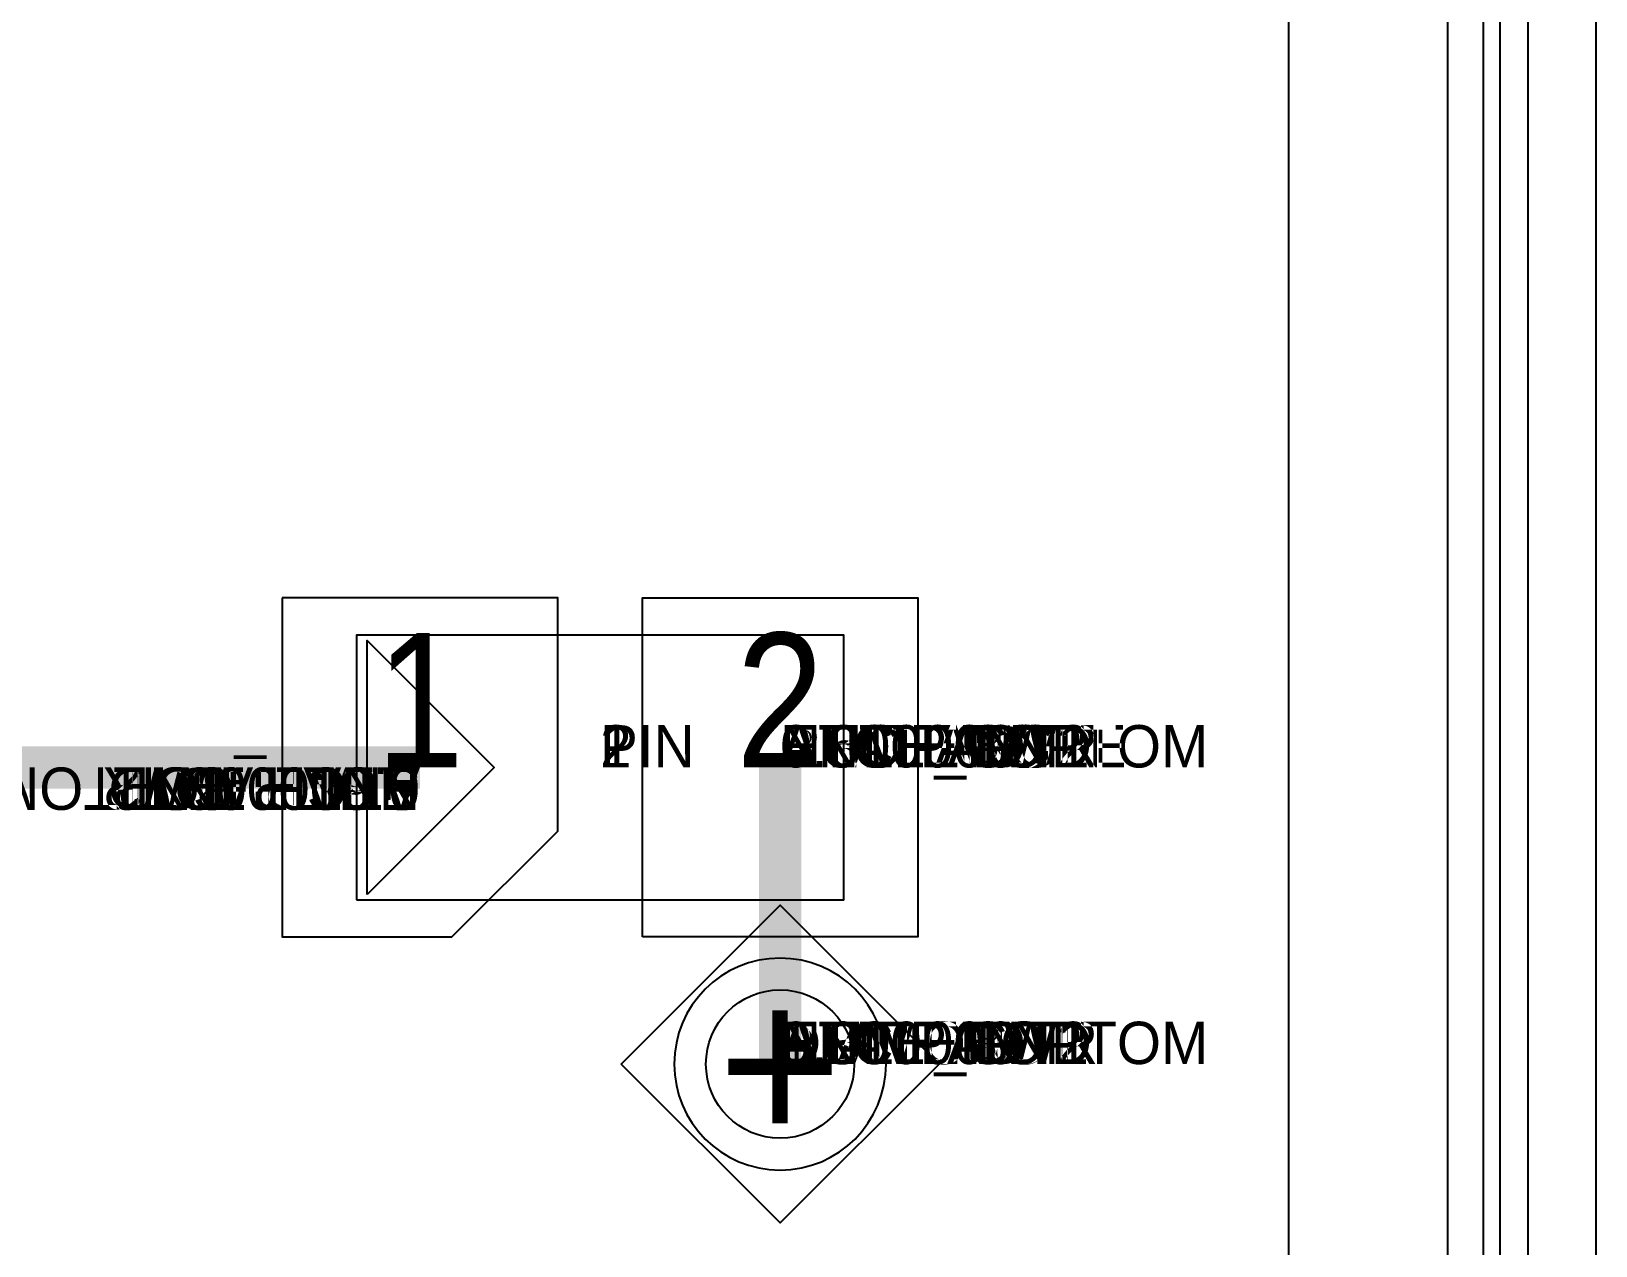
# Model space of a CAD drawing. Extents: x 0 to 323, y 0 to 320.
# Drawn here: x 182.81 to 190.2, y 101.74 to 107.47 of the extents above; entities that cross this region are included whole.
import ezdxf
from ezdxf.enums import TextEntityAlignment as Align

# ---------------------------------------------------------------- set-up
doc = ezdxf.new("R2010")
doc.units = 0
doc.header["$MEASUREMENT"] = 0
doc.layers.get('0').update_dxf_attribs({"linetype": 'CONTINUOUS'})
for name, color, linetype in [('BOARD_GEOMETRY_OUTLINE', 1, 'CONTINUOUS'), ('CDN_FIGURES', 7, 'CONTINUOUS'), ('ETCH_BOTTOM', 7, 'CONTINUOUS'), ('ETCH_GND', 3, 'CONTINUOUS'), ('ETCH_INT1', 4, 'CONTINUOUS'), ('ETCH_INT2', 5, 'CONTINUOUS'), ('ETCH_PWR', 6, 'CONTINUOUS'), ('ETCH_TOP', 2, 'CONTINUOUS'), ('MANUFACTURING_NCLEGEND-1-6', 8, 'CONTINUOUS'), ('PACKAGE_GEOMETRY_ASSEMBLY_TOP', 11, 'CONTINUOUS'), ('PACKAGE_GEOMETRY_PIN_NUMBER', 9, 'CONTINUOUS')]:
    doc.layers.add(name, color=color, linetype=linetype)

# ---------------------------------------------------------------- blocks, each defined once
blk = doc.blocks.new('PAD_INFO')
for tag in ['SHAPE_TYPE', 'PAD_HEIGHT', 'PAD_LAYER', 'PAD_TYPE', 'PAD_WIDTH']:
    blk.add_attdef(tag, (0, 0), '', height=0.2)
at = {"flags": 2}
blk.add_attdef('CDN_TYPE', (0, 0), '', height=0.2, dxfattribs=at)
blk = doc.blocks.new('DRILL_INFO')
at = {"flags": 2}
blk.add_attdef('CDN_TYPE', (0, 0), '', height=0.2, dxfattribs=at)
for tag in ['FSHAPE', 'FCHAR', 'DRILL_HEIGHT', 'DIAMETER', 'PLATED', 'DRILL_WIDTH']:
    blk.add_attdef(tag, (0, 0), '', height=0.2)
blk = doc.blocks.new('VIA0700X0300')
at = {"layer": 'ETCH_BOTTOM'}
blk.add_circle((0, 0), 0.35, dxfattribs=at)
at = {"layer": 'ETCH_GND'}
blk.add_circle((0, 0), 0.35, dxfattribs=at)
at = {"layer": 'ETCH_INT1'}
blk.add_circle((0, 0), 0.35, dxfattribs=at)
at = {"layer": 'ETCH_INT2'}
blk.add_circle((0, 0), 0.35, dxfattribs=at)
at = {"layer": 'ETCH_PWR'}
blk.add_circle((0, 0), 0.35, dxfattribs=at)
at = {"layer": 'ETCH_TOP'}
blk.add_circle((0, 0), 0.35, dxfattribs=at)
ref = blk.add_blockref('PAD_INFO', (0, 0))
ref.add_attrib('PAD_LAYER', 'ETCH_TOP', (0, 0), dxfattribs={"height": 0.2})
ref.add_attrib('SHAPE_TYPE', 'NULL', (0, 0), dxfattribs={"height": 0.2})
ref.add_attrib('PAD_TYPE', 'ANTIPAD', (0, 0), dxfattribs={"height": 0.2})
ref.add_attrib('PAD_WIDTH', '0.000000', (0, 0), dxfattribs={"height": 0.2})
ref.add_attrib('PAD_HEIGHT', '0.000000', (0, 0), dxfattribs={"height": 0.2})
ref = blk.add_blockref('PAD_INFO', (0, 0))
ref.add_attrib('PAD_LAYER', 'ETCH_GND', (0, 0), dxfattribs={"height": 0.2})
ref.add_attrib('SHAPE_TYPE', 'NULL', (0, 0), dxfattribs={"height": 0.2})
ref.add_attrib('PAD_TYPE', 'ANTIPAD', (0, 0), dxfattribs={"height": 0.2})
ref.add_attrib('PAD_WIDTH', '0.000000', (0, 0), dxfattribs={"height": 0.2})
ref.add_attrib('PAD_HEIGHT', '0.000000', (0, 0), dxfattribs={"height": 0.2})
ref = blk.add_blockref('PAD_INFO', (0, 0))
ref.add_attrib('PAD_LAYER', 'ETCH_INT1', (0, 0), dxfattribs={"height": 0.2})
ref.add_attrib('SHAPE_TYPE', 'NULL', (0, 0), dxfattribs={"height": 0.2})
ref.add_attrib('PAD_TYPE', 'ANTIPAD', (0, 0), dxfattribs={"height": 0.2})
ref.add_attrib('PAD_WIDTH', '0.000000', (0, 0), dxfattribs={"height": 0.2})
ref.add_attrib('PAD_HEIGHT', '0.000000', (0, 0), dxfattribs={"height": 0.2})
ref = blk.add_blockref('PAD_INFO', (0, 0))
ref.add_attrib('PAD_LAYER', 'ETCH_INT2', (0, 0), dxfattribs={"height": 0.2})
ref.add_attrib('SHAPE_TYPE', 'NULL', (0, 0), dxfattribs={"height": 0.2})
ref.add_attrib('PAD_TYPE', 'ANTIPAD', (0, 0), dxfattribs={"height": 0.2})
ref.add_attrib('PAD_WIDTH', '0.000000', (0, 0), dxfattribs={"height": 0.2})
ref.add_attrib('PAD_HEIGHT', '0.000000', (0, 0), dxfattribs={"height": 0.2})
ref = blk.add_blockref('PAD_INFO', (0, 0))
ref.add_attrib('PAD_LAYER', 'ETCH_PWR', (0, 0), dxfattribs={"height": 0.2})
ref.add_attrib('SHAPE_TYPE', 'NULL', (0, 0), dxfattribs={"height": 0.2})
ref.add_attrib('PAD_TYPE', 'ANTIPAD', (0, 0), dxfattribs={"height": 0.2})
ref.add_attrib('PAD_WIDTH', '0.000000', (0, 0), dxfattribs={"height": 0.2})
ref.add_attrib('PAD_HEIGHT', '0.000000', (0, 0), dxfattribs={"height": 0.2})
ref = blk.add_blockref('PAD_INFO', (0, 0))
ref.add_attrib('PAD_LAYER', 'ETCH_BOTTOM', (0, 0), dxfattribs={"height": 0.2})
ref.add_attrib('SHAPE_TYPE', 'NULL', (0, 0), dxfattribs={"height": 0.2})
ref.add_attrib('PAD_TYPE', 'ANTIPAD', (0, 0), dxfattribs={"height": 0.2})
ref.add_attrib('PAD_WIDTH', '0.000000', (0, 0), dxfattribs={"height": 0.2})
ref.add_attrib('PAD_HEIGHT', '0.000000', (0, 0), dxfattribs={"height": 0.2})
ref = blk.add_blockref('PAD_INFO', (0, 0))
ref.add_attrib('PAD_LAYER', 'ETCH_TOP', (0, 0), dxfattribs={"height": 0.2})
ref.add_attrib('SHAPE_TYPE', 'NULL', (0, 0), dxfattribs={"height": 0.2})
ref.add_attrib('PAD_TYPE', 'THERMAL', (0, 0), dxfattribs={"height": 0.2})
ref.add_attrib('PAD_WIDTH', '0.000000', (0, 0), dxfattribs={"height": 0.2})
ref.add_attrib('PAD_HEIGHT', '0.000000', (0, 0), dxfattribs={"height": 0.2})
ref = blk.add_blockref('PAD_INFO', (0, 0))
ref.add_attrib('PAD_LAYER', 'ETCH_GND', (0, 0), dxfattribs={"height": 0.2})
ref.add_attrib('SHAPE_TYPE', 'NULL', (0, 0), dxfattribs={"height": 0.2})
ref.add_attrib('PAD_TYPE', 'THERMAL', (0, 0), dxfattribs={"height": 0.2})
ref.add_attrib('PAD_WIDTH', '0.000000', (0, 0), dxfattribs={"height": 0.2})
ref.add_attrib('PAD_HEIGHT', '0.000000', (0, 0), dxfattribs={"height": 0.2})
ref = blk.add_blockref('PAD_INFO', (0, 0))
ref.add_attrib('PAD_LAYER', 'ETCH_INT1', (0, 0), dxfattribs={"height": 0.2})
ref.add_attrib('SHAPE_TYPE', 'NULL', (0, 0), dxfattribs={"height": 0.2})
ref.add_attrib('PAD_TYPE', 'THERMAL', (0, 0), dxfattribs={"height": 0.2})
ref.add_attrib('PAD_WIDTH', '0.000000', (0, 0), dxfattribs={"height": 0.2})
ref.add_attrib('PAD_HEIGHT', '0.000000', (0, 0), dxfattribs={"height": 0.2})
ref = blk.add_blockref('PAD_INFO', (0, 0))
ref.add_attrib('PAD_LAYER', 'ETCH_INT2', (0, 0), dxfattribs={"height": 0.2})
ref.add_attrib('SHAPE_TYPE', 'NULL', (0, 0), dxfattribs={"height": 0.2})
ref.add_attrib('PAD_TYPE', 'THERMAL', (0, 0), dxfattribs={"height": 0.2})
ref.add_attrib('PAD_WIDTH', '0.000000', (0, 0), dxfattribs={"height": 0.2})
ref.add_attrib('PAD_HEIGHT', '0.000000', (0, 0), dxfattribs={"height": 0.2})
ref = blk.add_blockref('PAD_INFO', (0, 0))
ref.add_attrib('PAD_LAYER', 'ETCH_PWR', (0, 0), dxfattribs={"height": 0.2})
ref.add_attrib('SHAPE_TYPE', 'NULL', (0, 0), dxfattribs={"height": 0.2})
ref.add_attrib('PAD_TYPE', 'THERMAL', (0, 0), dxfattribs={"height": 0.2})
ref.add_attrib('PAD_WIDTH', '0.000000', (0, 0), dxfattribs={"height": 0.2})
ref.add_attrib('PAD_HEIGHT', '0.000000', (0, 0), dxfattribs={"height": 0.2})
ref = blk.add_blockref('PAD_INFO', (0, 0))
ref.add_attrib('PAD_LAYER', 'ETCH_BOTTOM', (0, 0), dxfattribs={"height": 0.2})
ref.add_attrib('SHAPE_TYPE', 'NULL', (0, 0), dxfattribs={"height": 0.2})
ref.add_attrib('PAD_TYPE', 'THERMAL', (0, 0), dxfattribs={"height": 0.2})
ref.add_attrib('PAD_WIDTH', '0.000000', (0, 0), dxfattribs={"height": 0.2})
ref.add_attrib('PAD_HEIGHT', '0.000000', (0, 0), dxfattribs={"height": 0.2})
ref = blk.add_blockref('PAD_INFO', (0, 0))
ref.add_attrib('PAD_LAYER', 'ETCH_TOP', (0, 0), dxfattribs={"height": 0.2})
ref.add_attrib('SHAPE_TYPE', 'CIRCLE', (0, 0), dxfattribs={"height": 0.2})
ref.add_attrib('PAD_TYPE', 'REGULAR', (0, 0), dxfattribs={"height": 0.2})
ref.add_attrib('PAD_WIDTH', '0.700000', (0, 0), dxfattribs={"height": 0.2})
ref.add_attrib('PAD_HEIGHT', '0.700000', (0, 0), dxfattribs={"height": 0.2})
ref = blk.add_blockref('PAD_INFO', (0, 0))
ref.add_attrib('PAD_LAYER', 'ETCH_GND', (0, 0), dxfattribs={"height": 0.2})
ref.add_attrib('SHAPE_TYPE', 'CIRCLE', (0, 0), dxfattribs={"height": 0.2})
ref.add_attrib('PAD_TYPE', 'REGULAR', (0, 0), dxfattribs={"height": 0.2})
ref.add_attrib('PAD_WIDTH', '0.700000', (0, 0), dxfattribs={"height": 0.2})
ref.add_attrib('PAD_HEIGHT', '0.700000', (0, 0), dxfattribs={"height": 0.2})
ref = blk.add_blockref('PAD_INFO', (0, 0))
ref.add_attrib('PAD_LAYER', 'ETCH_INT1', (0, 0), dxfattribs={"height": 0.2})
ref.add_attrib('SHAPE_TYPE', 'CIRCLE', (0, 0), dxfattribs={"height": 0.2})
ref.add_attrib('PAD_TYPE', 'REGULAR', (0, 0), dxfattribs={"height": 0.2})
ref.add_attrib('PAD_WIDTH', '0.700000', (0, 0), dxfattribs={"height": 0.2})
ref.add_attrib('PAD_HEIGHT', '0.700000', (0, 0), dxfattribs={"height": 0.2})
ref = blk.add_blockref('PAD_INFO', (0, 0))
ref.add_attrib('PAD_LAYER', 'ETCH_INT2', (0, 0), dxfattribs={"height": 0.2})
ref.add_attrib('SHAPE_TYPE', 'CIRCLE', (0, 0), dxfattribs={"height": 0.2})
ref.add_attrib('PAD_TYPE', 'REGULAR', (0, 0), dxfattribs={"height": 0.2})
ref.add_attrib('PAD_WIDTH', '0.700000', (0, 0), dxfattribs={"height": 0.2})
ref.add_attrib('PAD_HEIGHT', '0.700000', (0, 0), dxfattribs={"height": 0.2})
ref = blk.add_blockref('PAD_INFO', (0, 0))
ref.add_attrib('PAD_LAYER', 'ETCH_PWR', (0, 0), dxfattribs={"height": 0.2})
ref.add_attrib('SHAPE_TYPE', 'CIRCLE', (0, 0), dxfattribs={"height": 0.2})
ref.add_attrib('PAD_TYPE', 'REGULAR', (0, 0), dxfattribs={"height": 0.2})
ref.add_attrib('PAD_WIDTH', '0.700000', (0, 0), dxfattribs={"height": 0.2})
ref.add_attrib('PAD_HEIGHT', '0.700000', (0, 0), dxfattribs={"height": 0.2})
ref = blk.add_blockref('PAD_INFO', (0, 0))
ref.add_attrib('PAD_LAYER', 'ETCH_BOTTOM', (0, 0), dxfattribs={"height": 0.2})
ref.add_attrib('SHAPE_TYPE', 'CIRCLE', (0, 0), dxfattribs={"height": 0.2})
ref.add_attrib('PAD_TYPE', 'REGULAR', (0, 0), dxfattribs={"height": 0.2})
ref.add_attrib('PAD_WIDTH', '0.700000', (0, 0), dxfattribs={"height": 0.2})
ref.add_attrib('PAD_HEIGHT', '0.700000', (0, 0), dxfattribs={"height": 0.2})
ref = blk.add_blockref('DRILL_INFO', (0, 0))
ref.add_attrib('DIAMETER', '0.300000', (0, 0), dxfattribs={"height": 0.2})
ref.add_attrib('PLATED', 'PLATED', (0, 0), dxfattribs={"height": 0.2})
ref.add_attrib('FSHAPE', 'DIAMOND', (0, 0), dxfattribs={"height": 0.2})
ref.add_attrib('FCHAR', '+', (0, 0), dxfattribs={"height": 0.2})
ref.add_attrib('DRILL_WIDTH', '1.500000', (0, 0), dxfattribs={"height": 0.2})
ref.add_attrib('DRILL_HEIGHT', '1.500000', (0, 0), dxfattribs={"height": 0.2})
for tag in ['CDN_TYPE', 'PIN']:
    blk.add_attdef(tag, (0, 0), '', height=0.2)
at = {"flags": 2}
for tag in ['PSTKNAME', 'BBV']:
    blk.add_attdef(tag, (0, 0), '', height=0.2, dxfattribs=at)
blk = doc.blocks.new('FIGURE_DIAMOND')
at = {"layer": 'CDN_FIGURES'}
blk.add_lwpolyline([(-0.5, 0), (0, 0.5), (0.5, 0), (0, -0.5)], close=True, dxfattribs=at)
blk = doc.blocks.new('RC1300X1600TS')
at = {"layer": 'ETCH_TOP'}
blk.add_lwpolyline([(-0.65, -0.8), (-0.65, 0.8), (0.65, 0.8), (0.65, -0.8)], close=True, dxfattribs=at)
ref = blk.add_blockref('PAD_INFO', (0, 0))
ref.add_attrib('PAD_LAYER', 'ETCH_TOP', (0, 0), dxfattribs={"height": 0.2})
ref.add_attrib('SHAPE_TYPE', 'NULL', (0, 0), dxfattribs={"height": 0.2})
ref.add_attrib('PAD_TYPE', 'ANTIPAD', (0, 0), dxfattribs={"height": 0.2})
ref.add_attrib('PAD_WIDTH', '0.000000', (0, 0), dxfattribs={"height": 0.2})
ref.add_attrib('PAD_HEIGHT', '0.000000', (0, 0), dxfattribs={"height": 0.2})
ref = blk.add_blockref('PAD_INFO', (0, 0))
ref.add_attrib('PAD_LAYER', 'ETCH_GND', (0, 0), dxfattribs={"height": 0.2})
ref.add_attrib('SHAPE_TYPE', 'NULL', (0, 0), dxfattribs={"height": 0.2})
ref.add_attrib('PAD_TYPE', 'ANTIPAD', (0, 0), dxfattribs={"height": 0.2})
ref.add_attrib('PAD_WIDTH', '0.000000', (0, 0), dxfattribs={"height": 0.2})
ref.add_attrib('PAD_HEIGHT', '0.000000', (0, 0), dxfattribs={"height": 0.2})
ref = blk.add_blockref('PAD_INFO', (0, 0))
ref.add_attrib('PAD_LAYER', 'ETCH_INT1', (0, 0), dxfattribs={"height": 0.2})
ref.add_attrib('SHAPE_TYPE', 'NULL', (0, 0), dxfattribs={"height": 0.2})
ref.add_attrib('PAD_TYPE', 'ANTIPAD', (0, 0), dxfattribs={"height": 0.2})
ref.add_attrib('PAD_WIDTH', '0.000000', (0, 0), dxfattribs={"height": 0.2})
ref.add_attrib('PAD_HEIGHT', '0.000000', (0, 0), dxfattribs={"height": 0.2})
ref = blk.add_blockref('PAD_INFO', (0, 0))
ref.add_attrib('PAD_LAYER', 'ETCH_INT2', (0, 0), dxfattribs={"height": 0.2})
ref.add_attrib('SHAPE_TYPE', 'NULL', (0, 0), dxfattribs={"height": 0.2})
ref.add_attrib('PAD_TYPE', 'ANTIPAD', (0, 0), dxfattribs={"height": 0.2})
ref.add_attrib('PAD_WIDTH', '0.000000', (0, 0), dxfattribs={"height": 0.2})
ref.add_attrib('PAD_HEIGHT', '0.000000', (0, 0), dxfattribs={"height": 0.2})
ref = blk.add_blockref('PAD_INFO', (0, 0))
ref.add_attrib('PAD_LAYER', 'ETCH_PWR', (0, 0), dxfattribs={"height": 0.2})
ref.add_attrib('SHAPE_TYPE', 'NULL', (0, 0), dxfattribs={"height": 0.2})
ref.add_attrib('PAD_TYPE', 'ANTIPAD', (0, 0), dxfattribs={"height": 0.2})
ref.add_attrib('PAD_WIDTH', '0.000000', (0, 0), dxfattribs={"height": 0.2})
ref.add_attrib('PAD_HEIGHT', '0.000000', (0, 0), dxfattribs={"height": 0.2})
ref = blk.add_blockref('PAD_INFO', (0, 0))
ref.add_attrib('PAD_LAYER', 'ETCH_BOTTOM', (0, 0), dxfattribs={"height": 0.2})
ref.add_attrib('SHAPE_TYPE', 'NULL', (0, 0), dxfattribs={"height": 0.2})
ref.add_attrib('PAD_TYPE', 'ANTIPAD', (0, 0), dxfattribs={"height": 0.2})
ref.add_attrib('PAD_WIDTH', '0.000000', (0, 0), dxfattribs={"height": 0.2})
ref.add_attrib('PAD_HEIGHT', '0.000000', (0, 0), dxfattribs={"height": 0.2})
ref = blk.add_blockref('PAD_INFO', (0, 0))
ref.add_attrib('PAD_LAYER', 'ETCH_TOP', (0, 0), dxfattribs={"height": 0.2})
ref.add_attrib('SHAPE_TYPE', 'NULL', (0, 0), dxfattribs={"height": 0.2})
ref.add_attrib('PAD_TYPE', 'THERMAL', (0, 0), dxfattribs={"height": 0.2})
ref.add_attrib('PAD_WIDTH', '0.000000', (0, 0), dxfattribs={"height": 0.2})
ref.add_attrib('PAD_HEIGHT', '0.000000', (0, 0), dxfattribs={"height": 0.2})
ref = blk.add_blockref('PAD_INFO', (0, 0))
ref.add_attrib('PAD_LAYER', 'ETCH_GND', (0, 0), dxfattribs={"height": 0.2})
ref.add_attrib('SHAPE_TYPE', 'NULL', (0, 0), dxfattribs={"height": 0.2})
ref.add_attrib('PAD_TYPE', 'THERMAL', (0, 0), dxfattribs={"height": 0.2})
ref.add_attrib('PAD_WIDTH', '0.000000', (0, 0), dxfattribs={"height": 0.2})
ref.add_attrib('PAD_HEIGHT', '0.000000', (0, 0), dxfattribs={"height": 0.2})
ref = blk.add_blockref('PAD_INFO', (0, 0))
ref.add_attrib('PAD_LAYER', 'ETCH_INT1', (0, 0), dxfattribs={"height": 0.2})
ref.add_attrib('SHAPE_TYPE', 'NULL', (0, 0), dxfattribs={"height": 0.2})
ref.add_attrib('PAD_TYPE', 'THERMAL', (0, 0), dxfattribs={"height": 0.2})
ref.add_attrib('PAD_WIDTH', '0.000000', (0, 0), dxfattribs={"height": 0.2})
ref.add_attrib('PAD_HEIGHT', '0.000000', (0, 0), dxfattribs={"height": 0.2})
ref = blk.add_blockref('PAD_INFO', (0, 0))
ref.add_attrib('PAD_LAYER', 'ETCH_INT2', (0, 0), dxfattribs={"height": 0.2})
ref.add_attrib('SHAPE_TYPE', 'NULL', (0, 0), dxfattribs={"height": 0.2})
ref.add_attrib('PAD_TYPE', 'THERMAL', (0, 0), dxfattribs={"height": 0.2})
ref.add_attrib('PAD_WIDTH', '0.000000', (0, 0), dxfattribs={"height": 0.2})
ref.add_attrib('PAD_HEIGHT', '0.000000', (0, 0), dxfattribs={"height": 0.2})
ref = blk.add_blockref('PAD_INFO', (0, 0))
ref.add_attrib('PAD_LAYER', 'ETCH_PWR', (0, 0), dxfattribs={"height": 0.2})
ref.add_attrib('SHAPE_TYPE', 'NULL', (0, 0), dxfattribs={"height": 0.2})
ref.add_attrib('PAD_TYPE', 'THERMAL', (0, 0), dxfattribs={"height": 0.2})
ref.add_attrib('PAD_WIDTH', '0.000000', (0, 0), dxfattribs={"height": 0.2})
ref.add_attrib('PAD_HEIGHT', '0.000000', (0, 0), dxfattribs={"height": 0.2})
ref = blk.add_blockref('PAD_INFO', (0, 0))
ref.add_attrib('PAD_LAYER', 'ETCH_BOTTOM', (0, 0), dxfattribs={"height": 0.2})
ref.add_attrib('SHAPE_TYPE', 'NULL', (0, 0), dxfattribs={"height": 0.2})
ref.add_attrib('PAD_TYPE', 'THERMAL', (0, 0), dxfattribs={"height": 0.2})
ref.add_attrib('PAD_WIDTH', '0.000000', (0, 0), dxfattribs={"height": 0.2})
ref.add_attrib('PAD_HEIGHT', '0.000000', (0, 0), dxfattribs={"height": 0.2})
ref = blk.add_blockref('PAD_INFO', (0, 0))
ref.add_attrib('PAD_LAYER', 'ETCH_GND', (0, 0), dxfattribs={"height": 0.2})
ref.add_attrib('SHAPE_TYPE', 'NULL', (0, 0), dxfattribs={"height": 0.2})
ref.add_attrib('PAD_TYPE', 'REGULAR', (0, 0), dxfattribs={"height": 0.2})
ref.add_attrib('PAD_WIDTH', '0.000000', (0, 0), dxfattribs={"height": 0.2})
ref.add_attrib('PAD_HEIGHT', '0.000000', (0, 0), dxfattribs={"height": 0.2})
ref = blk.add_blockref('PAD_INFO', (0, 0))
ref.add_attrib('PAD_LAYER', 'ETCH_INT1', (0, 0), dxfattribs={"height": 0.2})
ref.add_attrib('SHAPE_TYPE', 'NULL', (0, 0), dxfattribs={"height": 0.2})
ref.add_attrib('PAD_TYPE', 'REGULAR', (0, 0), dxfattribs={"height": 0.2})
ref.add_attrib('PAD_WIDTH', '0.000000', (0, 0), dxfattribs={"height": 0.2})
ref.add_attrib('PAD_HEIGHT', '0.000000', (0, 0), dxfattribs={"height": 0.2})
ref = blk.add_blockref('PAD_INFO', (0, 0))
ref.add_attrib('PAD_LAYER', 'ETCH_INT2', (0, 0), dxfattribs={"height": 0.2})
ref.add_attrib('SHAPE_TYPE', 'NULL', (0, 0), dxfattribs={"height": 0.2})
ref.add_attrib('PAD_TYPE', 'REGULAR', (0, 0), dxfattribs={"height": 0.2})
ref.add_attrib('PAD_WIDTH', '0.000000', (0, 0), dxfattribs={"height": 0.2})
ref.add_attrib('PAD_HEIGHT', '0.000000', (0, 0), dxfattribs={"height": 0.2})
ref = blk.add_blockref('PAD_INFO', (0, 0))
ref.add_attrib('PAD_LAYER', 'ETCH_PWR', (0, 0), dxfattribs={"height": 0.2})
ref.add_attrib('SHAPE_TYPE', 'NULL', (0, 0), dxfattribs={"height": 0.2})
ref.add_attrib('PAD_TYPE', 'REGULAR', (0, 0), dxfattribs={"height": 0.2})
ref.add_attrib('PAD_WIDTH', '0.000000', (0, 0), dxfattribs={"height": 0.2})
ref.add_attrib('PAD_HEIGHT', '0.000000', (0, 0), dxfattribs={"height": 0.2})
ref = blk.add_blockref('PAD_INFO', (0, 0))
ref.add_attrib('PAD_LAYER', 'ETCH_BOTTOM', (0, 0), dxfattribs={"height": 0.2})
ref.add_attrib('SHAPE_TYPE', 'NULL', (0, 0), dxfattribs={"height": 0.2})
ref.add_attrib('PAD_TYPE', 'REGULAR', (0, 0), dxfattribs={"height": 0.2})
ref.add_attrib('PAD_WIDTH', '0.000000', (0, 0), dxfattribs={"height": 0.2})
ref.add_attrib('PAD_HEIGHT', '0.000000', (0, 0), dxfattribs={"height": 0.2})
ref = blk.add_blockref('DRILL_INFO', (0, 0))
ref.add_attrib('DIAMETER', '0.000000', (0, 0), dxfattribs={"height": 0.2})
ref.add_attrib('PLATED', 'PLATED', (0, 0), dxfattribs={"height": 0.2})
ref.add_attrib('FSHAPE', 'NULL', (0, 0), dxfattribs={"height": 0.2})
ref.add_attrib('DRILL_WIDTH', '0.000000', (0, 0), dxfattribs={"height": 0.2})
ref.add_attrib('DRILL_HEIGHT', '0.000000', (0, 0), dxfattribs={"height": 0.2})
ref = blk.add_blockref('PAD_INFO', (0, 0))
ref.add_attrib('PAD_LAYER', 'ETCH_TOP', (0, 0), dxfattribs={"height": 0.2})
ref.add_attrib('SHAPE_TYPE', 'RECTANGLE', (0, 0), dxfattribs={"height": 0.2})
ref.add_attrib('PAD_TYPE', 'REGULAR', (0, 0), dxfattribs={"height": 0.2})
ref.add_attrib('PAD_WIDTH', '1.300000', (0, 0), dxfattribs={"height": 0.2})
ref.add_attrib('PAD_HEIGHT', '1.600000', (0, 0), dxfattribs={"height": 0.2})
for tag in ['CDN_TYPE', 'PIN']:
    blk.add_attdef(tag, (0, 0), '', height=0.2)
at = {"flags": 2}
for tag in ['PSTKNAME', 'BBV']:
    blk.add_attdef(tag, (0, 0), '', height=0.2, dxfattribs=at)
blk = doc.blocks.new('RC1300X1600TS_VD')
at = {"layer": 'ETCH_TOP'}
blk.add_lwpolyline([(0.65, -0.8), (0.65, 0.8), (-0.15, 0.8), (-0.65, 0.3), (-0.65, -0.8)], close=True, dxfattribs=at)
ref = blk.add_blockref('PAD_INFO', (0, 0))
ref.add_attrib('PAD_LAYER', 'ETCH_TOP', (0, 0), dxfattribs={"height": 0.2})
ref.add_attrib('SHAPE_TYPE', 'NULL', (0, 0), dxfattribs={"height": 0.2})
ref.add_attrib('PAD_TYPE', 'ANTIPAD', (0, 0), dxfattribs={"height": 0.2})
ref.add_attrib('PAD_WIDTH', '0.000000', (0, 0), dxfattribs={"height": 0.2})
ref.add_attrib('PAD_HEIGHT', '0.000000', (0, 0), dxfattribs={"height": 0.2})
ref = blk.add_blockref('PAD_INFO', (0, 0))
ref.add_attrib('PAD_LAYER', 'ETCH_GND', (0, 0), dxfattribs={"height": 0.2})
ref.add_attrib('SHAPE_TYPE', 'NULL', (0, 0), dxfattribs={"height": 0.2})
ref.add_attrib('PAD_TYPE', 'ANTIPAD', (0, 0), dxfattribs={"height": 0.2})
ref.add_attrib('PAD_WIDTH', '0.000000', (0, 0), dxfattribs={"height": 0.2})
ref.add_attrib('PAD_HEIGHT', '0.000000', (0, 0), dxfattribs={"height": 0.2})
ref = blk.add_blockref('PAD_INFO', (0, 0))
ref.add_attrib('PAD_LAYER', 'ETCH_INT1', (0, 0), dxfattribs={"height": 0.2})
ref.add_attrib('SHAPE_TYPE', 'NULL', (0, 0), dxfattribs={"height": 0.2})
ref.add_attrib('PAD_TYPE', 'ANTIPAD', (0, 0), dxfattribs={"height": 0.2})
ref.add_attrib('PAD_WIDTH', '0.000000', (0, 0), dxfattribs={"height": 0.2})
ref.add_attrib('PAD_HEIGHT', '0.000000', (0, 0), dxfattribs={"height": 0.2})
ref = blk.add_blockref('PAD_INFO', (0, 0))
ref.add_attrib('PAD_LAYER', 'ETCH_INT2', (0, 0), dxfattribs={"height": 0.2})
ref.add_attrib('SHAPE_TYPE', 'NULL', (0, 0), dxfattribs={"height": 0.2})
ref.add_attrib('PAD_TYPE', 'ANTIPAD', (0, 0), dxfattribs={"height": 0.2})
ref.add_attrib('PAD_WIDTH', '0.000000', (0, 0), dxfattribs={"height": 0.2})
ref.add_attrib('PAD_HEIGHT', '0.000000', (0, 0), dxfattribs={"height": 0.2})
ref = blk.add_blockref('PAD_INFO', (0, 0))
ref.add_attrib('PAD_LAYER', 'ETCH_PWR', (0, 0), dxfattribs={"height": 0.2})
ref.add_attrib('SHAPE_TYPE', 'NULL', (0, 0), dxfattribs={"height": 0.2})
ref.add_attrib('PAD_TYPE', 'ANTIPAD', (0, 0), dxfattribs={"height": 0.2})
ref.add_attrib('PAD_WIDTH', '0.000000', (0, 0), dxfattribs={"height": 0.2})
ref.add_attrib('PAD_HEIGHT', '0.000000', (0, 0), dxfattribs={"height": 0.2})
ref = blk.add_blockref('PAD_INFO', (0, 0))
ref.add_attrib('PAD_LAYER', 'ETCH_BOTTOM', (0, 0), dxfattribs={"height": 0.2})
ref.add_attrib('SHAPE_TYPE', 'NULL', (0, 0), dxfattribs={"height": 0.2})
ref.add_attrib('PAD_TYPE', 'ANTIPAD', (0, 0), dxfattribs={"height": 0.2})
ref.add_attrib('PAD_WIDTH', '0.000000', (0, 0), dxfattribs={"height": 0.2})
ref.add_attrib('PAD_HEIGHT', '0.000000', (0, 0), dxfattribs={"height": 0.2})
ref = blk.add_blockref('PAD_INFO', (0, 0))
ref.add_attrib('PAD_LAYER', 'ETCH_TOP', (0, 0), dxfattribs={"height": 0.2})
ref.add_attrib('SHAPE_TYPE', 'NULL', (0, 0), dxfattribs={"height": 0.2})
ref.add_attrib('PAD_TYPE', 'THERMAL', (0, 0), dxfattribs={"height": 0.2})
ref.add_attrib('PAD_WIDTH', '0.000000', (0, 0), dxfattribs={"height": 0.2})
ref.add_attrib('PAD_HEIGHT', '0.000000', (0, 0), dxfattribs={"height": 0.2})
ref = blk.add_blockref('PAD_INFO', (0, 0))
ref.add_attrib('PAD_LAYER', 'ETCH_GND', (0, 0), dxfattribs={"height": 0.2})
ref.add_attrib('SHAPE_TYPE', 'NULL', (0, 0), dxfattribs={"height": 0.2})
ref.add_attrib('PAD_TYPE', 'THERMAL', (0, 0), dxfattribs={"height": 0.2})
ref.add_attrib('PAD_WIDTH', '0.000000', (0, 0), dxfattribs={"height": 0.2})
ref.add_attrib('PAD_HEIGHT', '0.000000', (0, 0), dxfattribs={"height": 0.2})
ref = blk.add_blockref('PAD_INFO', (0, 0))
ref.add_attrib('PAD_LAYER', 'ETCH_INT1', (0, 0), dxfattribs={"height": 0.2})
ref.add_attrib('SHAPE_TYPE', 'NULL', (0, 0), dxfattribs={"height": 0.2})
ref.add_attrib('PAD_TYPE', 'THERMAL', (0, 0), dxfattribs={"height": 0.2})
ref.add_attrib('PAD_WIDTH', '0.000000', (0, 0), dxfattribs={"height": 0.2})
ref.add_attrib('PAD_HEIGHT', '0.000000', (0, 0), dxfattribs={"height": 0.2})
ref = blk.add_blockref('PAD_INFO', (0, 0))
ref.add_attrib('PAD_LAYER', 'ETCH_INT2', (0, 0), dxfattribs={"height": 0.2})
ref.add_attrib('SHAPE_TYPE', 'NULL', (0, 0), dxfattribs={"height": 0.2})
ref.add_attrib('PAD_TYPE', 'THERMAL', (0, 0), dxfattribs={"height": 0.2})
ref.add_attrib('PAD_WIDTH', '0.000000', (0, 0), dxfattribs={"height": 0.2})
ref.add_attrib('PAD_HEIGHT', '0.000000', (0, 0), dxfattribs={"height": 0.2})
ref = blk.add_blockref('PAD_INFO', (0, 0))
ref.add_attrib('PAD_LAYER', 'ETCH_PWR', (0, 0), dxfattribs={"height": 0.2})
ref.add_attrib('SHAPE_TYPE', 'NULL', (0, 0), dxfattribs={"height": 0.2})
ref.add_attrib('PAD_TYPE', 'THERMAL', (0, 0), dxfattribs={"height": 0.2})
ref.add_attrib('PAD_WIDTH', '0.000000', (0, 0), dxfattribs={"height": 0.2})
ref.add_attrib('PAD_HEIGHT', '0.000000', (0, 0), dxfattribs={"height": 0.2})
ref = blk.add_blockref('PAD_INFO', (0, 0))
ref.add_attrib('PAD_LAYER', 'ETCH_BOTTOM', (0, 0), dxfattribs={"height": 0.2})
ref.add_attrib('SHAPE_TYPE', 'NULL', (0, 0), dxfattribs={"height": 0.2})
ref.add_attrib('PAD_TYPE', 'THERMAL', (0, 0), dxfattribs={"height": 0.2})
ref.add_attrib('PAD_WIDTH', '0.000000', (0, 0), dxfattribs={"height": 0.2})
ref.add_attrib('PAD_HEIGHT', '0.000000', (0, 0), dxfattribs={"height": 0.2})
ref = blk.add_blockref('PAD_INFO', (0, 0))
ref.add_attrib('PAD_LAYER', 'ETCH_GND', (0, 0), dxfattribs={"height": 0.2})
ref.add_attrib('SHAPE_TYPE', 'NULL', (0, 0), dxfattribs={"height": 0.2})
ref.add_attrib('PAD_TYPE', 'REGULAR', (0, 0), dxfattribs={"height": 0.2})
ref.add_attrib('PAD_WIDTH', '0.000000', (0, 0), dxfattribs={"height": 0.2})
ref.add_attrib('PAD_HEIGHT', '0.000000', (0, 0), dxfattribs={"height": 0.2})
ref = blk.add_blockref('PAD_INFO', (0, 0))
ref.add_attrib('PAD_LAYER', 'ETCH_INT1', (0, 0), dxfattribs={"height": 0.2})
ref.add_attrib('SHAPE_TYPE', 'NULL', (0, 0), dxfattribs={"height": 0.2})
ref.add_attrib('PAD_TYPE', 'REGULAR', (0, 0), dxfattribs={"height": 0.2})
ref.add_attrib('PAD_WIDTH', '0.000000', (0, 0), dxfattribs={"height": 0.2})
ref.add_attrib('PAD_HEIGHT', '0.000000', (0, 0), dxfattribs={"height": 0.2})
ref = blk.add_blockref('PAD_INFO', (0, 0))
ref.add_attrib('PAD_LAYER', 'ETCH_INT2', (0, 0), dxfattribs={"height": 0.2})
ref.add_attrib('SHAPE_TYPE', 'NULL', (0, 0), dxfattribs={"height": 0.2})
ref.add_attrib('PAD_TYPE', 'REGULAR', (0, 0), dxfattribs={"height": 0.2})
ref.add_attrib('PAD_WIDTH', '0.000000', (0, 0), dxfattribs={"height": 0.2})
ref.add_attrib('PAD_HEIGHT', '0.000000', (0, 0), dxfattribs={"height": 0.2})
ref = blk.add_blockref('PAD_INFO', (0, 0))
ref.add_attrib('PAD_LAYER', 'ETCH_PWR', (0, 0), dxfattribs={"height": 0.2})
ref.add_attrib('SHAPE_TYPE', 'NULL', (0, 0), dxfattribs={"height": 0.2})
ref.add_attrib('PAD_TYPE', 'REGULAR', (0, 0), dxfattribs={"height": 0.2})
ref.add_attrib('PAD_WIDTH', '0.000000', (0, 0), dxfattribs={"height": 0.2})
ref.add_attrib('PAD_HEIGHT', '0.000000', (0, 0), dxfattribs={"height": 0.2})
ref = blk.add_blockref('PAD_INFO', (0, 0))
ref.add_attrib('PAD_LAYER', 'ETCH_BOTTOM', (0, 0), dxfattribs={"height": 0.2})
ref.add_attrib('SHAPE_TYPE', 'NULL', (0, 0), dxfattribs={"height": 0.2})
ref.add_attrib('PAD_TYPE', 'REGULAR', (0, 0), dxfattribs={"height": 0.2})
ref.add_attrib('PAD_WIDTH', '0.000000', (0, 0), dxfattribs={"height": 0.2})
ref.add_attrib('PAD_HEIGHT', '0.000000', (0, 0), dxfattribs={"height": 0.2})
ref = blk.add_blockref('DRILL_INFO', (0, 0))
ref.add_attrib('DIAMETER', '0.000000', (0, 0), dxfattribs={"height": 0.2})
ref.add_attrib('PLATED', 'PLATED', (0, 0), dxfattribs={"height": 0.2})
ref.add_attrib('FSHAPE', 'NULL', (0, 0), dxfattribs={"height": 0.2})
ref.add_attrib('DRILL_WIDTH', '0.000000', (0, 0), dxfattribs={"height": 0.2})
ref.add_attrib('DRILL_HEIGHT', '0.000000', (0, 0), dxfattribs={"height": 0.2})
ref = blk.add_blockref('PAD_INFO', (0, 0))
ref.add_attrib('PAD_LAYER', 'ETCH_TOP', (0, 0), dxfattribs={"height": 0.2})
ref.add_attrib('SHAPE_TYPE', 'SHAPE', (0, 0), dxfattribs={"height": 0.2})
ref.add_attrib('PAD_TYPE', 'REGULAR', (0, 0), dxfattribs={"height": 0.2})
ref.add_attrib('PAD_WIDTH', '1.300000', (0, 0), dxfattribs={"height": 0.2})
ref.add_attrib('PAD_HEIGHT', '1.600000', (0, 0), dxfattribs={"height": 0.2})
for tag in ['CDN_TYPE', 'PIN']:
    blk.add_attdef(tag, (0, 0), '', height=0.2)
at = {"flags": 2}
for tag in ['PSTKNAME', 'BBV']:
    blk.add_attdef(tag, (0, 0), '', height=0.2, dxfattribs=at)
blk = doc.blocks.new('F330')
at = {"layer": 'PACKAGE_GEOMETRY_ASSEMBLY_TOP'}
for points in [[(-1.15, -0.625), (1.15, -0.625), (1.15, 0.625), (-1.15, 0.625)], [(-1.1, -0.6), (-1.1, 0.6), (-0.5, 0)]]:
    blk.add_lwpolyline(points, close=True, dxfattribs=at)
at = {"layer": 'ETCH_TOP'}
ref = blk.add_blockref('RC1300X1600TS_VD', (-0.85, 0), dxfattribs=dict(at, rotation=180))
ref.add_attrib('CDN_TYPE', 'PIN', (0, 0), dxfattribs={"height": 0.2})
ref.add_attrib('PIN', '1', (0, 0), dxfattribs={"height": 0.2})
ref = blk.add_blockref('RC1300X1600TS', (0.85, 0), dxfattribs=at)
ref.add_attrib('CDN_TYPE', 'PIN', (0, 0), dxfattribs={"height": 0.2})
ref.add_attrib('PIN', '2', (0, 0), dxfattribs={"height": 0.2})
at = {"flags": 2}
for tag in ['SYMBOL_TYPE', 'CDN_TYPE', 'REFDES']:
    blk.add_attdef(tag, (0, 0), '', height=0.2, dxfattribs=at)

msp = doc.modelspace()

# ---------------------------------------------------------------- linework, layer by layer
at = {"layer": 'BOARD_GEOMETRY_OUTLINE'}
msp.add_lwpolyline([(0, 116.6), (0, 118.2), (190.2, 118.2), (190.2, 0), (0, 0), (0, 118.2)], dxfattribs=at)
at = {"layer": 'ETCH_BOTTOM'}
msp.add_lwpolyline([(0.135, 0.375), (0.135, 117.746), (189.669, 117.746), (189.669, 0.375)], close=True, dxfattribs=at)
at = {"layer": 'ETCH_GND'}
msp.add_lwpolyline([(189.5, 0.35), (0.1, 0.35), (0.1, 117.55), (189.5, 117.55)], close=True, dxfattribs=at)
at = {"layer": 'ETCH_INT1'}
msp.add_lwpolyline([(189.747, 0.331), (0.416, 0.331), (0.416, 117.577), (189.747, 117.577)], close=True, dxfattribs=at)
at = {"layer": 'ETCH_INT2'}
msp.add_lwpolyline([(189.88, 0.665), (0.485, 0.665), (0.485, 117.596), (189.88, 117.596)], close=True, dxfattribs=at)
at = {"layer": 'ETCH_PWR'}
msp.add_lwpolyline([(0.25, 117.35), (188.75, 117.35), (188.75, 1.35), (58.65, 1.35)], dxfattribs=at)
msp.add_lwpolyline([(186.8501, 102.6, 1), (185.8499, 102.6, 1)], format="xyb", close=True, dxfattribs=at)
at = {"layer": 'ETCH_TOP'}
for points in [[(182, 104, 0.2, 0.2, 0), (184.65, 104, 0.2, 0.2, 0)], [(186.35, 104, 0.2, 0.2, 0), (186.35, 102.6, 0.2, 0.2, 0)]]:
    msp.add_lwpolyline(points, format="xyseb", dxfattribs=at)

# ---------------------------------------------------------------- block references
msp.add_blockref('F330', (185.5, 104))
msp.add_blockref('VIA0700X0300', (186.35, 102.6), dxfattribs=at)
at = {"layer": 'MANUFACTURING_NCLEGEND-1-6', "xscale": 1.5, "yscale": 1.5}
msp.add_blockref('FIGURE_DIAMOND', (186.35, 102.6), dxfattribs=at)

# ---------------------------------------------------------------- texts
at = {"layer": 'MANUFACTURING_NCLEGEND-1-6'}
msp.add_text('+', height=0.75, dxfattribs=at).set_placement((186.35, 102.6), align=Align.MIDDLE_CENTER)
at = {"layer": 'PACKAGE_GEOMETRY_PIN_NUMBER', "width": 0.88}
for s, p in [('1', (184.65, 104)), ('2', (186.35, 104))]:
    msp.add_text(s, height=0.635, dxfattribs=at).set_placement(p, align=Align.CENTER)

doc.saveas('drawing.dxf')
